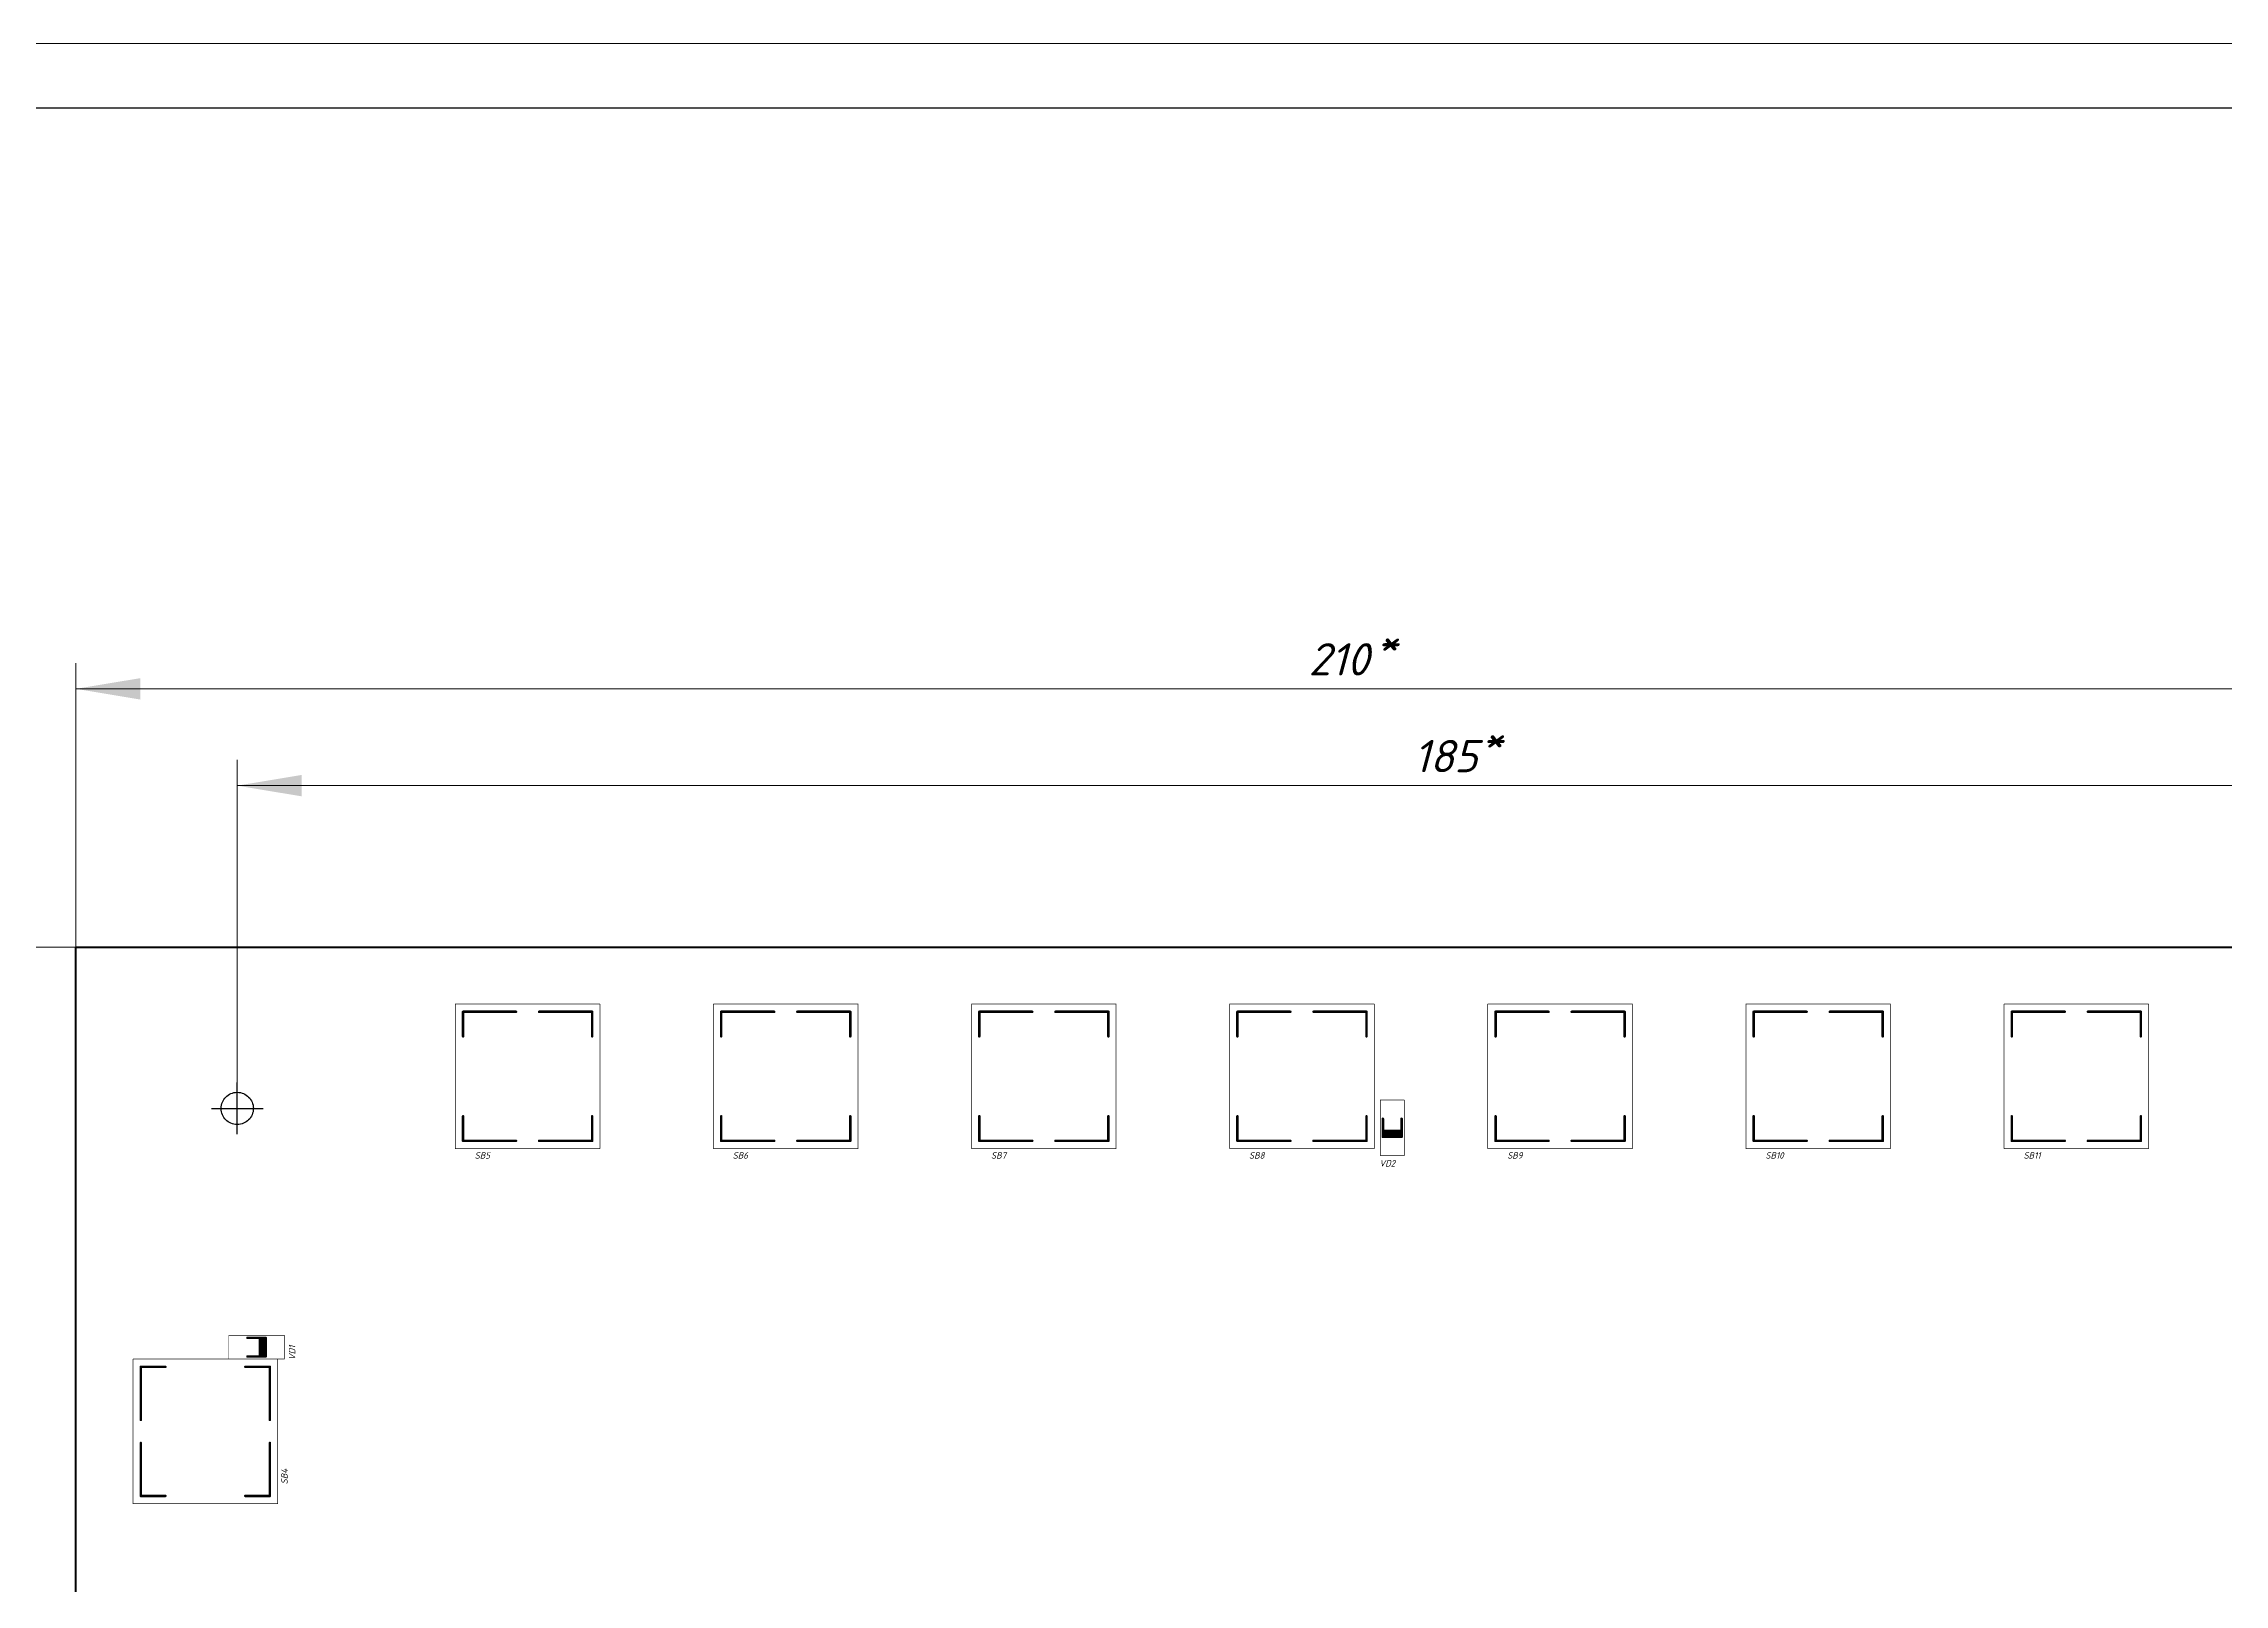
# Model space of a CAD drawing. Header units: millimetres. Extents: x 0 to 594, y 0 to 420.
# Drawn here: x 92.5 to 261.5, y 300.6 to 420 of the extents above; entities that cross this region are included whole.
import ezdxf
from ezdxf.enums import TextEntityAlignment as Align

# ---------------------------------------------------------------- set-up
doc = ezdxf.new("R2010")
doc.units = ezdxf.units.MM
doc.header["$LTSCALE"] = 0.5
doc.linetypes.add('осевая', pattern=[50.8, 31.75, -6.35, 6.35, -6.35])
for name, color, linetype in [('KeepOutLayer', 6, 'Continuous'), ('Mechanical15', 82, 'Continuous'), ('TopOverlay', 2, 'Continuous')]:
    doc.layers.add(name, color=color, linetype=linetype)
doc.layers.add('рамка', color=253, linetype='Continuous', lineweight=5)
doc.styles.add('2.5', font='isocpeui.ttf', dxfattribs={"height": 2.5})
doc.styles.get("Standard").update_dxf_attribs({"font": 'isocpeui.ttf', "height": 2.5})
doc.styles.add('текст', font='isocpeui.ttf')

# ---------------------------------------------------------------- blocks, each defined once
blk = doc.blocks.new('*U25')
blk.add_lwpolyline([(20, 5), (589, 5), (589, 415), (20, 415)], close=True)
at = {"layer": 'рамка'}
blk.add_lwpolyline([(0, 420), (594, 420), (594, 0), (0, 0)], close=True, dxfattribs=at)
at = {"style": 'текст'}
for tag, p, height, rotation in [('ОБОЗНАЧЕНИЕ-ВЕРХ', (85, 409), 3.5, 180), ('ПРИМЕНЯЕМОСТЬ', (19, 232.5), 2.5, 90), ('СПРАВ№', (19, 172.5), 2.5, 90), ('ДАТАУЧЁТАДУБЛ', (19, 115.5), 2.5, 90), ('ИНВ№ДУБЛ', (19, 90.5), 2.5, 90), ('ВЗАМИНВ№', (19, 65.5), 2.5, 90), ('ДАТАУЧЁТА', (19, 30.5), 2.5, 90), ('ИНВ№ПОДЛ', (19, 5.5), 2.5, 90)]:
    blk.add_attdef(tag, p, '', height=height, rotation=rotation, dxfattribs=at)
for tag, p in [('ИЗМ4', (404.5, 56)), ('ЛИСТИЗМ4', (411.5, 56)), ('№ДОКУМИЗМ4', (421.5, 56)), ('ПОДПИЗМ4', (444.5, 56)), ('ДАТАИЗМ4', (459.5, 56)), ('ИЗМ3', (404.5, 51)), ('ЛИСТИЗМ3', (411.5, 51)), ('№ДОКУМИЗМ3', (421.5, 51)), ('ПОДПИЗМ3', (444.5, 51)), ('ДАТАИЗМ3', (459.5, 51)), ('ИЗМ2', (404.5, 46)), ('ЛИСТИЗМ2', (411.5, 46)), ('№ДОКУМИЗМ2', (421.5, 46)), ('ПОДПИЗМ2', (444.5, 46)), ('ДАТАИЗМ2', (459.5, 46)), ('ИЗМ1', (404.5, 41)), ('ЛИСТИЗМ1', (411.5, 41)), ('№ДОКУМИЗМ1', (421.5, 41)), ('ПОДПИЗМ1', (444.5, 41)), ('ДАТАИЗМ1', (459.5, 41)), ('РАЗРАБ', (421.5, 31)), ('ДАТАРАЗРАБ', (459.5, 31)), ('ПРОВ', (421.5, 26)), ('ДАТАПРОВ', (459.5, 26)), ('ТКОНТР', (421.5, 21)), ('ДАТАТКОНТР', (459.5, 21)), ('ЛИСТОВ', (574.5, 21)), ('10', (404.5, 16)), ('11', (421.5, 16)), ('12', (444.5, 16)), ('13', (459.5, 16)), ('НКОНТР', (421.5, 11)), ('ДАТАНКОНТР', (459.5, 11)), ('УТВ', (421.5, 6)), ('ДАТАУТВ', (459.5, 6))]:
    blk.add_attdef(tag, p, '', height=2.5, dxfattribs=at)
for tag, height, p in [('НАИМЕНОВАНИЕ1', 5, (504, 36)), ('НАИМЕНОВАНИЕ2', 3.5, (504, 31)), ('МАССА', 3.5, (562.5, 31)), ('МАСШТАБ', 3.5, (580, 31)), ('НАИМЕНОВАНИЕ3', 3.5, (504, 26)), ('НАИМЕНОВАНИЕ4', 2.5, (504, 21)), ('ЛИСТ', 2.5, (554.5, 21)), ('МАТЕРИАЛ1', 2.5, (504, 16)), ('ПРЕДПРИЯТИЕ', 3.5, (564, 11)), ('МАТЕРИАЛ2', 2.5, (504, 11)), ('МАТЕРИАЛ3', 2.5, (504, 6))]:
    blk.add_attdef(tag, text='', height=height, dxfattribs=at).set_placement(p, align=Align.CENTER)
for tag, p in [('ЛИТЕРА', (541.5, 31)), ('ЛИТЕРА2', (546.5, 31)), ('ЛИТЕРА3', (551.5, 31))]:
    blk.add_attdef(tag, text='', height=2.5, dxfattribs=at).set_placement(p, align=Align.RIGHT)
for tag, p in [('ИНДЕКС', (541.5, 31)), ('ИНДЕКС2', (546.5, 31)), ('ИНДЕКС3', (551.5, 31))]:
    blk.add_attdef(tag, text='', height=2.5, dxfattribs=at).set_placement(p, align=Align.TOP_LEFT)

msp = doc.modelspace()

# ---------------------------------------------------------------- linework, layer by layer
at = {"lineweight": 13}
for p, q in [((95, 350), (95, 372.01)), ((95, 370.01), (305, 370.01)), ((107.5, 337.5), (107.5, 364.51)), ((107.5, 362.51), (292.5, 362.51)), ((95, 350), (72.99, 350))]:
    msp.add_line(p, q, dxfattribs=at)
at = {"linetype": 'осевая', "ltscale": 100}
for p, q in [((107.5, 335.5), (107.5, 339.5)), ((105.5, 337.5), (109.5, 337.5))]:
    msp.add_line(p, q, dxfattribs=at)
msp.add_circle((107.5, 337.5), 1.25, dxfattribs=at)
at = {"lineweight": 13}
for points in [[(100, 370.84), (100, 369.18), (95, 370.01)], [(112.5, 363.34), (112.5, 361.68), (107.5, 362.51)]]:
    msp.add_solid(points, dxfattribs=at)
at = {"layer": 'KeepOutLayer', "lineweight": 50}
for p, q in [((95, 210), (95, 350)), ((95, 350), (305, 350))]:
    msp.add_line(p, q, dxfattribs=at)
for start, end in [(180, 0), (0, 180), (180, 0), (0, 180)]:
    msp.add_arc((95, 350), 0.0025, start, end, dxfattribs=at)
at = {"layer": 'Mechanical15', "lineweight": 25, "const_width": 0.05}
for points in [[(124.4, 345.59), (135.6, 345.59)], [(124.4, 334.39), (124.4, 345.59)], [(135.6, 334.39), (135.6, 345.59)], [(144.4, 345.59), (155.6, 345.59)], [(144.4, 334.39), (144.4, 345.59)], [(155.6, 334.39), (155.6, 345.59)], [(164.4, 345.59), (175.6, 345.59)], [(164.4, 334.39), (164.4, 345.59)], [(175.6, 334.39), (175.6, 345.59)], [(184.4, 345.59), (195.6, 345.59)], [(184.4, 334.39), (184.4, 345.59)], [(195.6, 334.39), (195.6, 345.59)], [(204.4, 345.59), (215.6, 345.59)], [(204.4, 334.39), (204.4, 345.59)], [(215.6, 334.39), (215.6, 345.59)], [(224.4, 345.59), (235.6, 345.59)], [(224.4, 334.39), (224.4, 345.59)], [(235.6, 334.39), (235.6, 345.59)], [(244.4, 345.59), (255.6, 345.59)], [(244.4, 334.39), (244.4, 345.59)], [(255.6, 334.39), (255.6, 345.59)], [(196.07, 333.85), (196.07, 338.15)], [(196.07, 338.15), (197.92, 338.15)], [(197.92, 333.85), (197.92, 338.15)], [(124.4, 334.39), (135.6, 334.39)], [(144.4, 334.39), (155.6, 334.39)], [(164.4, 334.39), (175.6, 334.39)], [(184.4, 334.39), (195.6, 334.39)], [(196.07, 333.85), (197.92, 333.85)], [(204.4, 334.39), (215.6, 334.39)], [(224.4, 334.39), (235.6, 334.39)], [(244.4, 334.39), (255.6, 334.39)], [(106.85, 319.92), (111.15, 319.92)], [(106.85, 318.08), (106.85, 319.92)], [(111.15, 318.08), (111.15, 319.92)], [(99.43, 306.88), (99.43, 318.08)], [(99.43, 318.08), (110.63, 318.08)], [(106.85, 318.08), (111.15, 318.08)], [(110.63, 306.88), (110.63, 318.08)], [(99.43, 306.88), (110.63, 306.88)]]:
    msp.add_lwpolyline(points, dxfattribs=at)
at = {"layer": 'Mechanical15', "lineweight": 25}
for points, const_width in [([(124.39, 345.59, 1), (124.41, 345.59, 1)], 0.025), ([(124.39, 345.59, 1), (124.41, 345.59, 1)], 0.025), ([(135.59, 345.59, 1), (135.61, 345.59, 1)], 0.025), ([(135.59, 345.59, 1), (135.61, 345.59, 1)], 0.025), ([(144.39, 345.59, 1), (144.41, 345.59, 1)], 0.025), ([(144.39, 345.59, 1), (144.41, 345.59, 1)], 0.025), ([(155.59, 345.59, 1), (155.61, 345.59, 1)], 0.025), ([(155.59, 345.59, 1), (155.61, 345.59, 1)], 0.025), ([(164.39, 345.59, 1), (164.41, 345.59, 1)], 0.025), ([(164.39, 345.59, 1), (164.41, 345.59, 1)], 0.025), ([(175.59, 345.59, 1), (175.61, 345.59, 1)], 0.025), ([(175.59, 345.59, 1), (175.61, 345.59, 1)], 0.025), ([(184.39, 345.59, 1), (184.41, 345.59, 1)], 0.025), ([(184.39, 345.59, 1), (184.41, 345.59, 1)], 0.025), ([(195.59, 345.59, 1), (195.61, 345.59, 1)], 0.025), ([(195.59, 345.59, 1), (195.61, 345.59, 1)], 0.025), ([(204.39, 345.59, 1), (204.41, 345.59, 1)], 0.025), ([(204.39, 345.59, 1), (204.41, 345.59, 1)], 0.025), ([(215.59, 345.59, 1), (215.61, 345.59, 1)], 0.025), ([(215.59, 345.59, 1), (215.61, 345.59, 1)], 0.025), ([(224.39, 345.59, 1), (224.41, 345.59, 1)], 0.025), ([(224.39, 345.59, 1), (224.41, 345.59, 1)], 0.025), ([(235.59, 345.59, 1), (235.61, 345.59, 1)], 0.025), ([(235.59, 345.59, 1), (235.61, 345.59, 1)], 0.025), ([(244.39, 345.59, 1), (244.41, 345.59, 1)], 0.025), ([(244.39, 345.59, 1), (244.41, 345.59, 1)], 0.025), ([(255.59, 345.59, 1), (255.61, 345.59, 1)], 0.025), ([(255.59, 345.59, 1), (255.61, 345.59, 1)], 0.025), ([(196.07, 338.14, 1), (196.07, 338.16, 1)], 0.025), ([(196.07, 338.14, 1), (196.07, 338.16, 1)], 0.025), ([(197.92, 338.14, 1), (197.92, 338.16, 1)], 0.025), ([(197.92, 338.14, 1), (197.92, 338.16, 1)], 0.025), ([(197, 335.47, 1), (197, 335.52, 1)], 0.05), ([(124.39, 334.39, 1), (124.41, 334.39, 1)], 0.025), ([(124.39, 334.39, 1), (124.41, 334.39, 1)], 0.025), ([(135.59, 334.39, 1), (135.61, 334.39, 1)], 0.025), ([(135.59, 334.39, 1), (135.61, 334.39, 1)], 0.025), ([(144.39, 334.39, 1), (144.41, 334.39, 1)], 0.025), ([(144.39, 334.39, 1), (144.41, 334.39, 1)], 0.025), ([(155.59, 334.39, 1), (155.61, 334.39, 1)], 0.025), ([(155.59, 334.39, 1), (155.61, 334.39, 1)], 0.025), ([(164.39, 334.39, 1), (164.41, 334.39, 1)], 0.025), ([(164.39, 334.39, 1), (164.41, 334.39, 1)], 0.025), ([(175.59, 334.39, 1), (175.61, 334.39, 1)], 0.025), ([(175.59, 334.39, 1), (175.61, 334.39, 1)], 0.025), ([(184.39, 334.39, 1), (184.41, 334.39, 1)], 0.025), ([(184.39, 334.39, 1), (184.41, 334.39, 1)], 0.025), ([(195.59, 334.39, 1), (195.61, 334.39, 1)], 0.025), ([(195.59, 334.39, 1), (195.61, 334.39, 1)], 0.025), ([(196.07, 333.84, 1), (196.07, 333.86, 1)], 0.025), ([(196.07, 333.84, 1), (196.07, 333.86, 1)], 0.025), ([(197.92, 333.84, 1), (197.92, 333.86, 1)], 0.025), ([(197.92, 333.84, 1), (197.92, 333.86, 1)], 0.025), ([(204.39, 334.39, 1), (204.41, 334.39, 1)], 0.025), ([(204.39, 334.39, 1), (204.41, 334.39, 1)], 0.025), ([(215.59, 334.39, 1), (215.61, 334.39, 1)], 0.025), ([(215.59, 334.39, 1), (215.61, 334.39, 1)], 0.025), ([(224.39, 334.39, 1), (224.41, 334.39, 1)], 0.025), ([(224.39, 334.39, 1), (224.41, 334.39, 1)], 0.025), ([(235.59, 334.39, 1), (235.61, 334.39, 1)], 0.025), ([(235.59, 334.39, 1), (235.61, 334.39, 1)], 0.025), ([(244.39, 334.39, 1), (244.41, 334.39, 1)], 0.025), ([(244.39, 334.39, 1), (244.41, 334.39, 1)], 0.025), ([(255.59, 334.39, 1), (255.61, 334.39, 1)], 0.025), ([(255.59, 334.39, 1), (255.61, 334.39, 1)], 0.025), ([(106.86, 319.92, 1), (106.84, 319.92, 1)], 0.025), ([(106.86, 319.92, 1), (106.84, 319.92, 1)], 0.025), ([(111.16, 319.92, 1), (111.14, 319.92, 1)], 0.025), ([(111.16, 319.92, 1), (111.14, 319.92, 1)], 0.025), ([(99.43, 318.07, 1), (99.43, 318.09, 1)], 0.025), ([(99.43, 318.07, 1), (99.43, 318.09, 1)], 0.025), ([(106.86, 318.08, 1), (106.84, 318.08, 1)], 0.025), ([(106.86, 318.08, 1), (106.84, 318.08, 1)], 0.025), ([(109.52, 319, 1), (109.47, 319, 1)], 0.05), ([(110.63, 318.07, 1), (110.63, 318.09, 1)], 0.025), ([(110.63, 318.07, 1), (110.63, 318.09, 1)], 0.025), ([(111.16, 318.08, 1), (111.14, 318.08, 1)], 0.025), ([(111.16, 318.08, 1), (111.14, 318.08, 1)], 0.025), ([(99.43, 306.87, 1), (99.43, 306.89, 1)], 0.025), ([(99.43, 306.87, 1), (99.43, 306.89, 1)], 0.025), ([(110.63, 306.87, 1), (110.63, 306.89, 1)], 0.025), ([(110.63, 306.87, 1), (110.63, 306.89, 1)], 0.025)]:
    msp.add_lwpolyline(points, format="xyb", close=True, dxfattribs=dict(at, const_width=const_width))
at = {"layer": 'TopOverlay', "const_width": 0.2}
for points in [[(125, 343.09), (125, 344.99)], [(125, 344.99), (129.1, 344.99)], [(130.9, 344.99), (135, 344.99)], [(135, 343.09), (135, 344.99)], [(145, 343.09), (145, 344.99)], [(145, 344.99), (149.1, 344.99)], [(150.9, 344.99), (155, 344.99)], [(155, 343.09), (155, 344.99)], [(165, 343.09), (165, 344.99)], [(165, 344.99), (169.1, 344.99)], [(170.9, 344.99), (175, 344.99)], [(175, 343.09), (175, 344.99)], [(185, 343.09), (185, 344.99)], [(185, 344.99), (189.1, 344.99)], [(190.9, 344.99), (195, 344.99)], [(195, 343.09), (195, 344.99)], [(205, 343.09), (205, 344.99)], [(205, 344.99), (209.1, 344.99)], [(210.9, 344.99), (215, 344.99)], [(215, 343.09), (215, 344.99)], [(225, 343.09), (225, 344.99)], [(225, 344.99), (229.1, 344.99)], [(230.9, 344.99), (235, 344.99)], [(235, 343.09), (235, 344.99)], [(245, 343.09), (245, 344.99)], [(245, 344.99), (249.1, 344.99)], [(250.9, 344.99), (255, 344.99)], [(255, 343.09), (255, 344.99)], [(125, 334.99), (125, 336.89)], [(135, 334.99), (135, 336.89)], [(145, 334.99), (145, 336.89)], [(155, 334.99), (155, 336.89)], [(165, 334.99), (165, 336.89)], [(175, 334.99), (175, 336.89)], [(185, 334.99), (185, 336.89)], [(195, 334.99), (195, 336.89)], [(196.27, 335.3), (196.27, 336.7)], [(197.72, 335.3), (197.72, 336.7)], [(205, 334.99), (205, 336.89)], [(215, 334.99), (215, 336.89)], [(225, 334.99), (225, 336.89)], [(235, 334.99), (235, 336.89)], [(245, 334.99), (245, 336.89)], [(255, 334.99), (255, 336.89)], [(125, 334.99), (129.1, 334.99)], [(130.9, 334.99), (135, 334.99)], [(145, 334.99), (149.1, 334.99)], [(150.9, 334.99), (155, 334.99)], [(165, 334.99), (169.1, 334.99)], [(170.9, 334.99), (175, 334.99)], [(185, 334.99), (189.1, 334.99)], [(190.9, 334.99), (195, 334.99)], [(196.27, 335.3), (197.72, 335.3)], [(205, 334.99), (209.1, 334.99)], [(210.9, 334.99), (215, 334.99)], [(225, 334.99), (229.1, 334.99)], [(230.9, 334.99), (235, 334.99)], [(245, 334.99), (249.1, 334.99)], [(250.9, 334.99), (255, 334.99)], [(108.3, 319.73), (109.7, 319.73)], [(109.7, 318.28), (109.7, 319.73)], [(108.3, 318.28), (109.7, 318.28)], [(100.03, 317.48), (101.93, 317.48)], [(100.03, 313.38), (100.03, 317.48)], [(108.13, 317.48), (110.03, 317.48)], [(110.03, 313.38), (110.03, 317.48)], [(100.03, 307.48), (100.03, 311.58)], [(110.03, 307.48), (110.03, 311.58)], [(100.03, 307.48), (101.93, 307.48)], [(108.13, 307.48), (110.03, 307.48)]]:
    msp.add_lwpolyline(points, dxfattribs=at)
at = {"layer": 'TopOverlay', "const_width": 0.1}
for points in [[(124.95, 344.99, 1), (125.05, 344.99, 1)], [(124.95, 344.99, 1), (125.05, 344.99, 1)], [(129.05, 344.99, 1), (129.15, 344.99, 1)], [(130.85, 344.99, 1), (130.95, 344.99, 1)], [(134.95, 344.99, 1), (135.05, 344.99, 1)], [(134.95, 344.99, 1), (135.05, 344.99, 1)], [(144.95, 344.99, 1), (145.05, 344.99, 1)], [(144.95, 344.99, 1), (145.05, 344.99, 1)], [(149.05, 344.99, 1), (149.15, 344.99, 1)], [(150.85, 344.99, 1), (150.95, 344.99, 1)], [(154.95, 344.99, 1), (155.05, 344.99, 1)], [(154.95, 344.99, 1), (155.05, 344.99, 1)], [(164.95, 344.99, 1), (165.05, 344.99, 1)], [(164.95, 344.99, 1), (165.05, 344.99, 1)], [(169.05, 344.99, 1), (169.15, 344.99, 1)], [(170.85, 344.99, 1), (170.95, 344.99, 1)], [(174.95, 344.99, 1), (175.05, 344.99, 1)], [(174.95, 344.99, 1), (175.05, 344.99, 1)], [(184.95, 344.99, 1), (185.05, 344.99, 1)], [(184.95, 344.99, 1), (185.05, 344.99, 1)], [(189.05, 344.99, 1), (189.15, 344.99, 1)], [(190.85, 344.99, 1), (190.95, 344.99, 1)], [(194.95, 344.99, 1), (195.05, 344.99, 1)], [(194.95, 344.99, 1), (195.05, 344.99, 1)], [(204.95, 344.99, 1), (205.05, 344.99, 1)], [(204.95, 344.99, 1), (205.05, 344.99, 1)], [(209.05, 344.99, 1), (209.15, 344.99, 1)], [(210.85, 344.99, 1), (210.95, 344.99, 1)], [(214.95, 344.99, 1), (215.05, 344.99, 1)], [(214.95, 344.99, 1), (215.05, 344.99, 1)], [(224.95, 344.99, 1), (225.05, 344.99, 1)], [(224.95, 344.99, 1), (225.05, 344.99, 1)], [(229.05, 344.99, 1), (229.15, 344.99, 1)], [(230.85, 344.99, 1), (230.95, 344.99, 1)], [(234.95, 344.99, 1), (235.05, 344.99, 1)], [(234.95, 344.99, 1), (235.05, 344.99, 1)], [(244.95, 344.99, 1), (245.05, 344.99, 1)], [(244.95, 344.99, 1), (245.05, 344.99, 1)], [(249.05, 344.99, 1), (249.15, 344.99, 1)], [(250.85, 344.99, 1), (250.95, 344.99, 1)], [(254.95, 344.99, 1), (255.05, 344.99, 1)], [(254.95, 344.99, 1), (255.05, 344.99, 1)], [(124.95, 343.09, 1), (125.05, 343.09, 1)], [(134.95, 343.09, 1), (135.05, 343.09, 1)], [(144.95, 343.09, 1), (145.05, 343.09, 1)], [(154.95, 343.09, 1), (155.05, 343.09, 1)], [(164.95, 343.09, 1), (165.05, 343.09, 1)], [(174.95, 343.09, 1), (175.05, 343.09, 1)], [(184.95, 343.09, 1), (185.05, 343.09, 1)], [(194.95, 343.09, 1), (195.05, 343.09, 1)], [(204.95, 343.09, 1), (205.05, 343.09, 1)], [(214.95, 343.09, 1), (215.05, 343.09, 1)], [(224.95, 343.09, 1), (225.05, 343.09, 1)], [(234.95, 343.09, 1), (235.05, 343.09, 1)], [(244.95, 343.09, 1), (245.05, 343.09, 1)], [(254.95, 343.09, 1), (255.05, 343.09, 1)], [(124.95, 336.89, 1), (125.05, 336.89, 1)], [(134.95, 336.89, 1), (135.05, 336.89, 1)], [(144.95, 336.89, 1), (145.05, 336.89, 1)], [(154.95, 336.89, 1), (155.05, 336.89, 1)], [(164.95, 336.89, 1), (165.05, 336.89, 1)], [(174.95, 336.89, 1), (175.05, 336.89, 1)], [(184.95, 336.89, 1), (185.05, 336.89, 1)], [(194.95, 336.89, 1), (195.05, 336.89, 1)], [(196.27, 336.65, 1), (196.27, 336.75, 1)], [(197.72, 336.65, 1), (197.72, 336.75, 1)], [(204.95, 336.89, 1), (205.05, 336.89, 1)], [(214.95, 336.89, 1), (215.05, 336.89, 1)], [(224.95, 336.89, 1), (225.05, 336.89, 1)], [(234.95, 336.89, 1), (235.05, 336.89, 1)], [(244.95, 336.89, 1), (245.05, 336.89, 1)], [(254.95, 336.89, 1), (255.05, 336.89, 1)], [(124.95, 334.99, 1), (125.05, 334.99, 1)], [(124.95, 334.99, 1), (125.05, 334.99, 1)], [(129.05, 334.99, 1), (129.15, 334.99, 1)], [(130.85, 334.99, 1), (130.95, 334.99, 1)], [(134.95, 334.99, 1), (135.05, 334.99, 1)], [(134.95, 334.99, 1), (135.05, 334.99, 1)], [(144.95, 334.99, 1), (145.05, 334.99, 1)], [(144.95, 334.99, 1), (145.05, 334.99, 1)], [(149.05, 334.99, 1), (149.15, 334.99, 1)], [(150.85, 334.99, 1), (150.95, 334.99, 1)], [(154.95, 334.99, 1), (155.05, 334.99, 1)], [(154.95, 334.99, 1), (155.05, 334.99, 1)], [(164.95, 334.99, 1), (165.05, 334.99, 1)], [(164.95, 334.99, 1), (165.05, 334.99, 1)], [(169.05, 334.99, 1), (169.15, 334.99, 1)], [(170.85, 334.99, 1), (170.95, 334.99, 1)], [(174.95, 334.99, 1), (175.05, 334.99, 1)], [(174.95, 334.99, 1), (175.05, 334.99, 1)], [(184.95, 334.99, 1), (185.05, 334.99, 1)], [(184.95, 334.99, 1), (185.05, 334.99, 1)], [(189.05, 334.99, 1), (189.15, 334.99, 1)], [(190.85, 334.99, 1), (190.95, 334.99, 1)], [(194.95, 334.99, 1), (195.05, 334.99, 1)], [(194.95, 334.99, 1), (195.05, 334.99, 1)], [(196.27, 335.25, 1), (196.27, 335.35, 1)], [(196.27, 335.25, 1), (196.27, 335.35, 1)], [(197.72, 335.25, 1), (197.72, 335.35, 1)], [(197.72, 335.25, 1), (197.72, 335.35, 1)], [(204.95, 334.99, 1), (205.05, 334.99, 1)], [(204.95, 334.99, 1), (205.05, 334.99, 1)], [(209.05, 334.99, 1), (209.15, 334.99, 1)], [(210.85, 334.99, 1), (210.95, 334.99, 1)], [(214.95, 334.99, 1), (215.05, 334.99, 1)], [(214.95, 334.99, 1), (215.05, 334.99, 1)], [(224.95, 334.99, 1), (225.05, 334.99, 1)], [(224.95, 334.99, 1), (225.05, 334.99, 1)], [(229.05, 334.99, 1), (229.15, 334.99, 1)], [(230.85, 334.99, 1), (230.95, 334.99, 1)], [(234.95, 334.99, 1), (235.05, 334.99, 1)], [(234.95, 334.99, 1), (235.05, 334.99, 1)], [(244.95, 334.99, 1), (245.05, 334.99, 1)], [(244.95, 334.99, 1), (245.05, 334.99, 1)], [(249.05, 334.99, 1), (249.15, 334.99, 1)], [(250.85, 334.99, 1), (250.95, 334.99, 1)], [(254.95, 334.99, 1), (255.05, 334.99, 1)], [(254.95, 334.99, 1), (255.05, 334.99, 1)], [(108.35, 319.73, 1), (108.25, 319.73, 1)], [(109.75, 319.73, 1), (109.65, 319.73, 1)], [(109.75, 319.73, 1), (109.65, 319.73, 1)], [(108.35, 318.28, 1), (108.25, 318.28, 1)], [(109.75, 318.28, 1), (109.65, 318.28, 1)], [(109.75, 318.28, 1), (109.65, 318.28, 1)], [(100.03, 317.43, 1), (100.03, 317.53, 1)], [(100.03, 317.43, 1), (100.03, 317.53, 1)], [(101.93, 317.43, 1), (101.93, 317.53, 1)], [(108.13, 317.43, 1), (108.13, 317.53, 1)], [(110.03, 317.43, 1), (110.03, 317.53, 1)], [(110.03, 317.43, 1), (110.03, 317.53, 1)], [(100.03, 313.33, 1), (100.03, 313.43, 1)], [(110.03, 313.33, 1), (110.03, 313.43, 1)], [(100.03, 311.53, 1), (100.03, 311.63, 1)], [(110.03, 311.53, 1), (110.03, 311.63, 1)], [(100.03, 307.43, 1), (100.03, 307.53, 1)], [(100.03, 307.43, 1), (100.03, 307.53, 1)], [(101.93, 307.43, 1), (101.93, 307.53, 1)], [(108.13, 307.43, 1), (108.13, 307.53, 1)], [(110.03, 307.43, 1), (110.03, 307.53, 1)], [(110.03, 307.43, 1), (110.03, 307.53, 1)]]:
    msp.add_lwpolyline(points, format="xyb", close=True, dxfattribs=at)
at = {"layer": 'TopOverlay'}
for points in [[(197.72, 335.3), (197.72, 335.85), (196.27, 335.3), (196.27, 335.85)], [(109.7, 319.73), (109.15, 319.73), (109.7, 318.28), (109.15, 318.28)]]:
    msp.add_solid(points, dxfattribs=at)

# ---------------------------------------------------------------- block references
msp.add_blockref('*U25', (0, 0))

# ---------------------------------------------------------------- texts
at = {"linetype": 'осевая', "ltscale": 100, "style": '2.5'}
for s, p in [('210', (190.51, 371.05)), ('*', (195.79, 372.45)), ('185', (198.65, 363.55)), ('*', (203.93, 364.95))]:
    msp.add_text(s, height=2.5, dxfattribs=at).set_placement(p)
at = {"layer": 'TopOverlay'}
for s, p in [('SB5', (125.9, 333.61)), ('SB6', (145.89, 333.61)), ('SB7', (165.91, 333.61)), ('SB8', (185.9, 333.61)), ('VD2', (196, 333)), ('SB9', (205.9, 333.61)), ('SB10', (225.91, 333.61)), ('SB11', (245.91, 333.61))]:
    msp.add_text(s, height=0.5, dxfattribs=at).set_placement(p)
for s, p in [('VD1', (112, 318)), ('SB4', (111.41, 308.38))]:
    msp.add_text(s, height=0.5, rotation=90, dxfattribs=at).set_placement(p)

doc.saveas('drawing.dxf')
